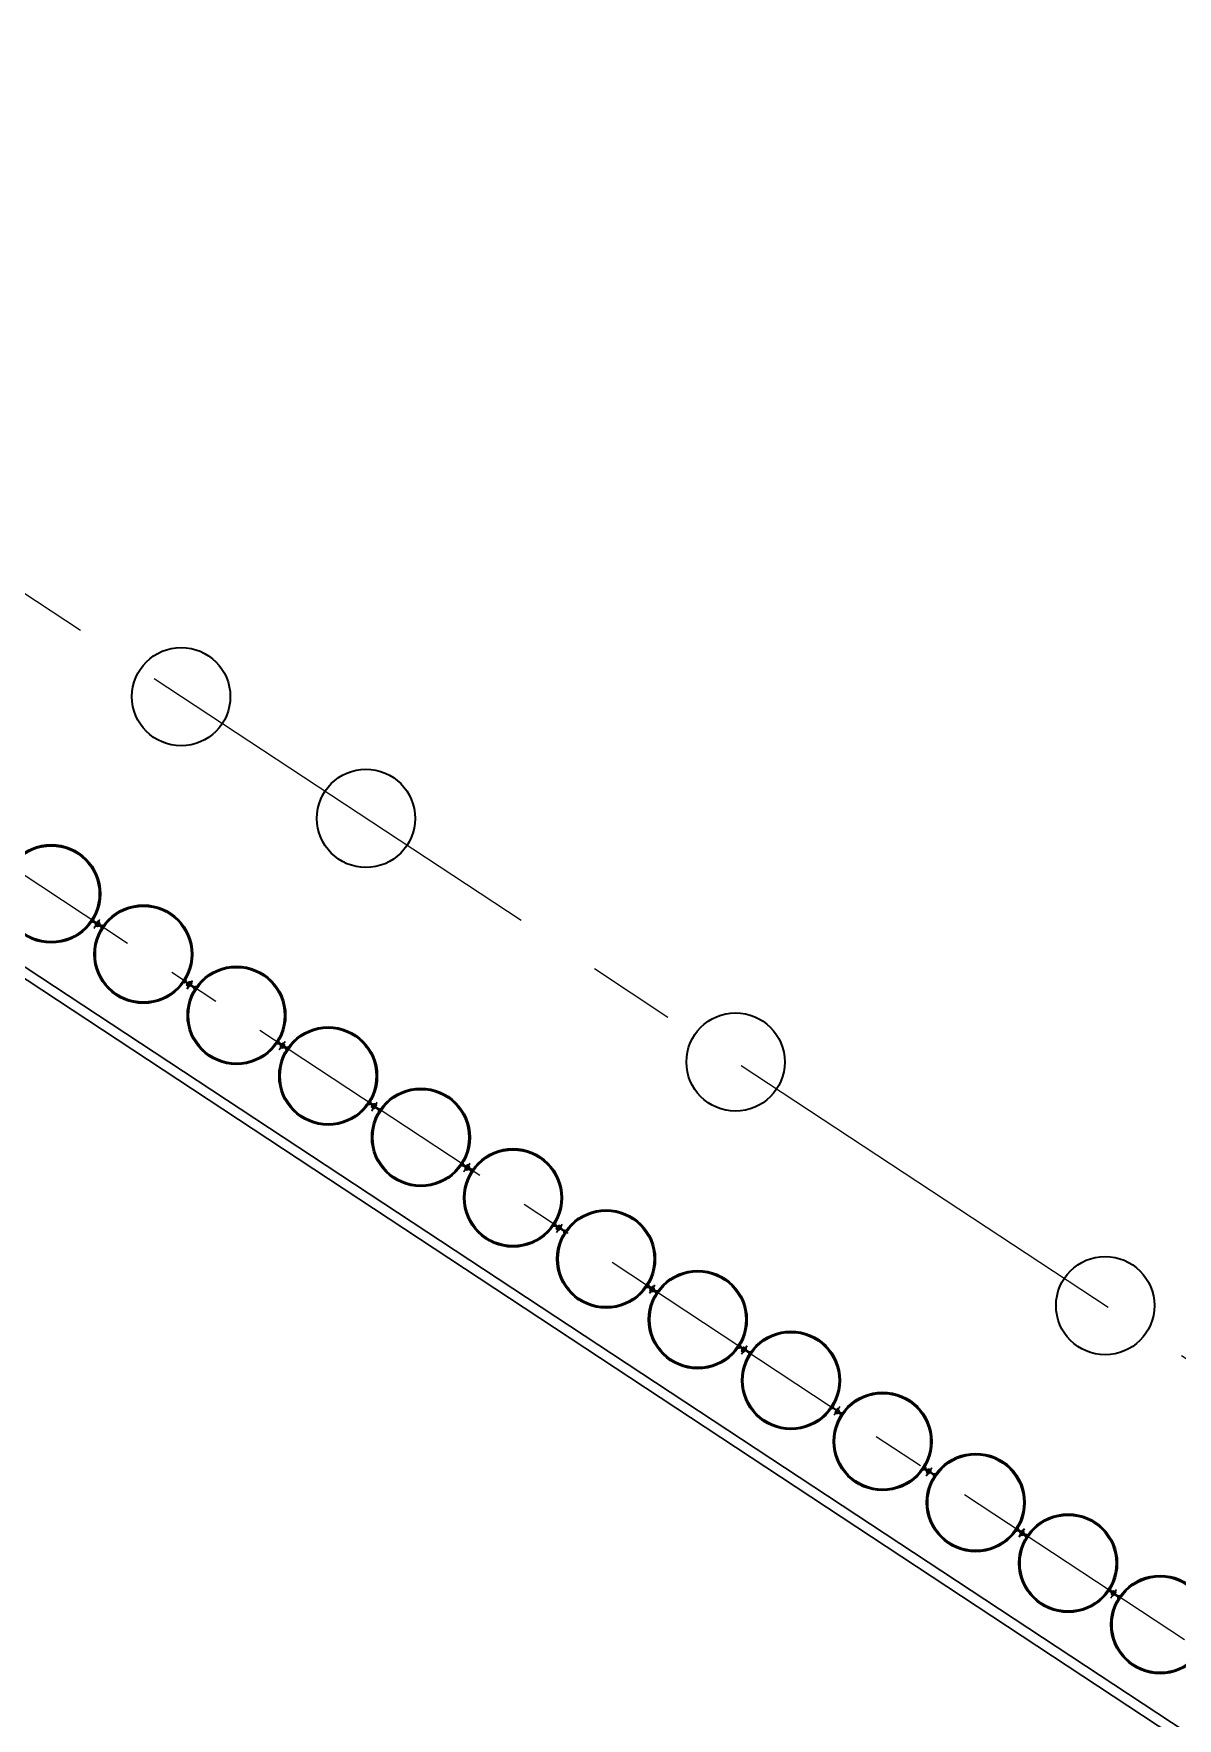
# Model space of a CAD drawing. Header units: millimetres. Extents: x 0 to 581027, y 0 to 6627194.
# Drawn here: x 580735.64 to 580752.16, y 6625587.24 to 6625611.58 of the extents above; entities that cross this region are included whole.
import ezdxf

# ---------------------------------------------------------------- set-up
doc = ezdxf.new("R2010")
doc.units = ezdxf.units.MM
doc.linetypes.add('CENTERX2', pattern=[20.32, 12.7, -2.54, 2.54, -2.54])
doc.linetypes.add('CONTINOUS', pattern=[0])
for name, color, linetype, lineweight in [('ГР_Верх_строение', 250, 'CONTINOUS', 30), ('ГР_Причал 4_фасон_проф_2415', 80, 'Continuous', 25), ('ГР_Причал 4_ШТС7_1а', 20, 'Continuous', 35), ('ГР_Причал 5_СО8', 123, 'Continuous', 35), ('ГР_Причала 5 уч 2_СО10', 130, 'Continuous', 35), ('ГР_Разбивочная ось', 2, 'CENTERX2', 13), ('ГР_Фасонный профиль 2415', 3, 'Continuous', 35), ('ГР_Фасонный профиль 2416', 60, 'Continuous', 35), ('ГР_ШТС1_1а', 4, 'Continuous', 35), ('ГР_ШТС2_1а', 21, 'Continuous', 35), ('ГР_ШТС3д_1а', 111, 'Continuous', 35)]:
    doc.layers.add(name, color=color, linetype=linetype, lineweight=lineweight)
doc.layers.add('Этап 5.2 верхняя бровка', color=7, linetype='Continuous')
doc.layers.add('Этап 5.2 нижняя бровка', color=7, linetype='Continuous')

msp = doc.modelspace()

# ---------------------------------------------------------------- linework, layer by layer
at = {"layer": 'Defpoints', "ltscale": 0.5, "extrusion": (-3.16225e-05, -2.58101e-05, 1), "elevation": -3.288}
for points in [[(580736.52, 6625598.66), (580736.52, 6625598.66), (580736.52, 6625598.66), (580736.52, 6625598.66), (580736.6, 6625598.78)], [(580737.86, 6625597.78), (580737.86, 6625597.78), (580737.86, 6625597.78), (580737.86, 6625597.78), (580737.94, 6625597.9)], [(580739.19, 6625596.9), (580739.19, 6625596.9), (580739.19, 6625596.9), (580739.19, 6625596.9), (580739.28, 6625597.02)], [(580740.53, 6625596.02), (580740.53, 6625596.02), (580740.53, 6625596.02), (580740.53, 6625596.02), (580740.61, 6625596.14)], [(580741.86, 6625595.14), (580741.86, 6625595.14), (580741.86, 6625595.14), (580741.86, 6625595.14), (580741.95, 6625595.26)], [(580743.2, 6625594.26), (580743.2, 6625594.26), (580743.2, 6625594.26), (580743.2, 6625594.26), (580743.28, 6625594.38)], [(580744.54, 6625593.38), (580744.54, 6625593.38), (580744.54, 6625593.38), (580744.54, 6625593.38), (580744.62, 6625593.5)], [(580745.87, 6625592.5), (580745.87, 6625592.5), (580745.87, 6625592.5), (580745.87, 6625592.5), (580745.95, 6625592.62)], [(580747.21, 6625591.62), (580747.21, 6625591.62), (580747.21, 6625591.62), (580747.21, 6625591.62), (580747.29, 6625591.74)], [(580748.54, 6625590.74), (580748.54, 6625590.74), (580748.54, 6625590.74), (580748.54, 6625590.74), (580748.62, 6625590.86)], [(580749.88, 6625589.86), (580749.88, 6625589.86), (580749.88, 6625589.86), (580749.88, 6625589.86), (580749.96, 6625589.98)], [(580751.21, 6625588.98), (580751.21, 6625588.98), (580751.21, 6625588.98), (580751.21, 6625588.98), (580751.29, 6625589.1)]]:
    msp.add_lwpolyline(points, dxfattribs=at)
at = {"layer": 'Defpoints', "ltscale": 0.5, "extrusion": (1.82928e-05, 5.32664e-05, 1), "elevation": 2.993}
for points in [[(580736.52, 6625598.66), (580736.52, 6625598.66), (580736.52, 6625598.66), (580736.52, 6625598.66), (580736.6, 6625598.78)], [(580740.53, 6625596.02), (580740.53, 6625596.02), (580740.53, 6625596.02), (580740.53, 6625596.02), (580740.61, 6625596.14)], [(580741.86, 6625595.14), (580741.86, 6625595.14), (580741.86, 6625595.14), (580741.86, 6625595.14), (580741.95, 6625595.26)], [(580751.21, 6625588.98), (580751.21, 6625588.98), (580751.21, 6625588.98), (580751.21, 6625588.98), (580751.29, 6625589.1)]]:
    msp.add_lwpolyline(points, dxfattribs=at)
at = {"layer": 'Defpoints', "ltscale": 0.5, "extrusion": (1.66525e-07, 4.28526e-05, 1), "elevation": 1.231}
for points in [[(580737.86, 6625597.78), (580737.86, 6625597.78), (580737.86, 6625597.78), (580737.86, 6625597.78), (580737.94, 6625597.9)], [(580739.19, 6625596.9), (580739.19, 6625596.9), (580739.19, 6625596.9), (580739.19, 6625596.9), (580739.28, 6625597.02)], [(580743.2, 6625594.26), (580743.2, 6625594.26), (580743.2, 6625594.26), (580743.2, 6625594.26), (580743.28, 6625594.38)], [(580744.54, 6625593.38), (580744.54, 6625593.38), (580744.54, 6625593.38), (580744.54, 6625593.38), (580744.62, 6625593.5)], [(580748.54, 6625590.74), (580748.54, 6625590.74), (580748.54, 6625590.74), (580748.54, 6625590.74), (580748.62, 6625590.86)], [(580749.88, 6625589.86), (580749.88, 6625589.86), (580749.88, 6625589.86), (580749.88, 6625589.86), (580749.96, 6625589.98)]]:
    msp.add_lwpolyline(points, dxfattribs=at)
at = {"layer": 'Defpoints', "ltscale": 0.5, "extrusion": (-4.67312e-06, 9.10275e-06, 1), "elevation": -0.118}
for points in [[(580745.87, 6625592.5), (580745.87, 6625592.5), (580745.87, 6625592.5), (580745.87, 6625592.5), (580745.95, 6625592.62)], [(580747.21, 6625591.62), (580747.21, 6625591.62), (580747.21, 6625591.62), (580747.21, 6625591.62), (580747.29, 6625591.74)]]:
    msp.add_lwpolyline(points, dxfattribs=at)
at = {"layer": 'ГР_Верх_строение', "color": 6, "ltscale": 10, "elevation": 0}
msp.add_lwpolyline([(580875.68, 6625540.31), (580823.2, 6625540.31), (580560.198, 6625713.617)], dxfattribs=at)
at = {"layer": 'ГР_Причал 4_фасон_проф_2415', "extrusion": (-4.67312e-06, 9.10275e-06, 1), "elevation": -0.118}
for points in [[(580745.89, 6625592.56, 0.414214), (580745.9, 6625592.55), (580745.9, 6625592.55, 0.376367), (580745.9, 6625592.55), (580745.9, 6625592.55, -0.57735), (580745.91, 6625592.56), (580745.97, 6625592.52, -0.339454), (580745.97, 6625592.51), (580745.97, 6625592.51, 0.339454), (580745.97, 6625592.5, 0.414214), (580745.98, 6625592.5, -0.135884), (580745.98, 6625592.51, -0.135884), (580746, 6625592.53, 0.414214), (580745.99, 6625592.53, 0.339454), (580745.98, 6625592.53), (580745.98, 6625592.53, -0.339454), (580745.97, 6625592.53), (580745.92, 6625592.57, -0.57735), (580745.92, 6625592.57), (580745.92, 6625592.57, 0.287204), (580745.92, 6625592.58), (580745.92, 6625592.58, 0.414214), (580745.91, 6625592.58)], [(580747.25, 6625591.66, -0.414214), (580747.24, 6625591.66), (580747.24, 6625591.67, -0.376367), (580747.24, 6625591.67), (580747.24, 6625591.67, 0.57735), (580747.24, 6625591.68), (580747.18, 6625591.72, 0.339454), (580747.18, 6625591.71), (580747.18, 6625591.71, -0.339454), (580747.16, 6625591.71, -0.414214), (580747.16, 6625591.72, 0.135884), (580747.18, 6625591.73, 0.135884), (580747.18, 6625591.74, -0.414214), (580747.19, 6625591.75, -0.339454), (580747.19, 6625591.73), (580747.19, 6625591.73, 0.339454), (580747.19, 6625591.73), (580747.25, 6625591.69, 0.57735), (580747.25, 6625591.69), (580747.26, 6625591.7, -0.287204), (580747.26, 6625591.7), (580747.26, 6625591.69, -0.414214), (580747.26, 6625591.68)]]:
    msp.add_lwpolyline(points, format="xyb", close=True, dxfattribs=at)
at = {"layer": 'ГР_Причал 4_ШТС7_1а', "extrusion": (-4.67312e-06, 9.10275e-06, 1)}
for radius in [0.71, 0.694]:
    msp.add_circle((580746.58, 6625592.12, -0.12), radius, dxfattribs=at)
at = {"layer": 'ГР_Причал 5_СО8', "ltscale": 100, "extrusion": (1.84014e-06, -1.21471e-06, 1)}
msp.add_circle((580737.77, 6625602, 0.11), 0.71, dxfattribs=at)
at = {"layer": 'ГР_Причала 5 уч 2_СО10', "ltscale": 100, "extrusion": (1.84014e-06, -1.21471e-06, 1)}
for centre in [(580740.44, 6625600.24, 0.11), (580745.78, 6625596.72, 0.11), (580751.12, 6625593.2, 0.11)]:
    msp.add_circle(centre, 0.71, dxfattribs=at)
at = {"layer": 'ГР_Разбивочная ось', "ltscale": 0.5, "elevation": 0}
msp.add_lwpolyline([(580810.55, 6625554.04), (580563.28, 6625716.98)], dxfattribs=at)
at = {"layer": 'ГР_Разбивочная ось', "ltscale": 0.3, "elevation": 0}
msp.add_lwpolyline([(580880.21, 6625541.41), (580823.53, 6625541.41), (580561.41, 6625714.14)], dxfattribs=at)
at = {"layer": 'ГР_Фасонный профиль 2415', "extrusion": (1.82928e-05, 5.32664e-05, 1), "elevation": 2.993}
for points in [[(580736.57, 6625598.7, -0.414214), (580736.56, 6625598.7), (580736.55, 6625598.71, -0.376367), (580736.55, 6625598.71), (580736.56, 6625598.71, 0.57735), (580736.56, 6625598.72), (580736.5, 6625598.76, 0.339454), (580736.49, 6625598.75), (580736.49, 6625598.75, -0.339454), (580736.48, 6625598.75, -0.414214), (580736.48, 6625598.76, 0.135884), (580736.49, 6625598.77, 0.135884), (580736.5, 6625598.78, -0.414214), (580736.5, 6625598.79, -0.339454), (580736.51, 6625598.77), (580736.51, 6625598.77, 0.339454), (580736.51, 6625598.77), (580736.56, 6625598.73, 0.57735), (580736.57, 6625598.73), (580736.57, 6625598.74, -0.287204), (580736.57, 6625598.74), (580736.58, 6625598.73, -0.414214), (580736.58, 6625598.72)], [(580740.55, 6625596.08, 0.414214), (580740.55, 6625596.07), (580740.56, 6625596.07, 0.376367), (580740.56, 6625596.07), (580740.56, 6625596.07, -0.57735), (580740.57, 6625596.08), (580740.63, 6625596.04, -0.339454), (580740.63, 6625596.03), (580740.63, 6625596.03, 0.339454), (580740.63, 6625596.02, 0.414214), (580740.64, 6625596.02, -0.135884), (580740.64, 6625596.03, -0.135884), (580740.65, 6625596.05, 0.414214), (580740.65, 6625596.05, 0.339454), (580740.64, 6625596.05), (580740.64, 6625596.05, -0.339454), (580740.63, 6625596.05), (580740.57, 6625596.09, -0.57735), (580740.58, 6625596.09), (580740.58, 6625596.09, 0.287204), (580740.58, 6625596.1), (580740.58, 6625596.1, 0.414214), (580740.56, 6625596.1)], [(580741.91, 6625595.18, -0.414214), (580741.9, 6625595.18), (580741.9, 6625595.19, -0.376367), (580741.9, 6625595.19), (580741.9, 6625595.19, 0.57735), (580741.9, 6625595.2), (580741.84, 6625595.24, 0.339454), (580741.84, 6625595.23), (580741.83, 6625595.23, -0.339454), (580741.82, 6625595.23, -0.414214), (580741.82, 6625595.24, 0.135884), (580741.83, 6625595.25, 0.135884), (580741.84, 6625595.26, -0.414214), (580741.84, 6625595.27, -0.339454), (580741.85, 6625595.25), (580741.85, 6625595.25, 0.339454), (580741.85, 6625595.25), (580741.91, 6625595.21, 0.57735), (580741.91, 6625595.21), (580741.91, 6625595.21, -0.287204), (580741.92, 6625595.22), (580741.92, 6625595.21, -0.414214), (580741.92, 6625595.2)], [(580751.24, 6625589.04, 0.414214), (580751.24, 6625589.03), (580751.24, 6625589.03, 0.376367), (580751.24, 6625589.03), (580751.25, 6625589.03, -0.57735), (580751.25, 6625589.04), (580751.31, 6625589, -0.339454), (580751.31, 6625588.99), (580751.31, 6625588.99, 0.339454), (580751.31, 6625588.98, 0.414214), (580751.32, 6625588.98, -0.135884), (580751.32, 6625588.99, -0.135884), (580751.34, 6625589.01, 0.414214), (580751.34, 6625589.01, 0.339454), (580751.32, 6625589.01), (580751.32, 6625589.01, -0.339454), (580751.32, 6625589.01), (580751.26, 6625589.05, -0.57735), (580751.26, 6625589.05), (580751.26, 6625589.05, 0.287204), (580751.26, 6625589.06), (580751.26, 6625589.06, 0.414214), (580751.25, 6625589.06)]]:
    msp.add_lwpolyline(points, format="xyb", close=True, dxfattribs=at)
at = {"layer": 'ГР_Фасонный профиль 2415', "extrusion": (1.66525e-07, 4.28526e-05, 1), "elevation": 1.231}
for points in [[(580737.88, 6625597.84, 0.414214), (580737.88, 6625597.83), (580737.89, 6625597.83, 0.376367), (580737.89, 6625597.83), (580737.89, 6625597.83, -0.57735), (580737.9, 6625597.84), (580737.95, 6625597.8, -0.339454), (580737.96, 6625597.79), (580737.96, 6625597.79, 0.339454), (580737.96, 6625597.78, 0.414214), (580737.97, 6625597.78, -0.135884), (580737.97, 6625597.79, -0.135884), (580737.98, 6625597.81, 0.414214), (580737.98, 6625597.81, 0.339454), (580737.97, 6625597.81), (580737.97, 6625597.81, -0.339454), (580737.96, 6625597.81), (580737.9, 6625597.85, -0.57735), (580737.9, 6625597.85), (580737.91, 6625597.85, 0.287204), (580737.91, 6625597.86), (580737.9, 6625597.86, 0.414214), (580737.89, 6625597.86)], [(580739.24, 6625596.94, -0.414214), (580739.23, 6625596.94), (580739.22, 6625596.95, -0.376367), (580739.23, 6625596.95), (580739.23, 6625596.95, 0.57735), (580739.23, 6625596.96), (580739.17, 6625597, 0.339454), (580739.17, 6625596.99), (580739.16, 6625596.99, -0.339454), (580739.15, 6625596.99, -0.414214), (580739.15, 6625597, 0.135884), (580739.16, 6625597.01, 0.135884), (580739.17, 6625597.02, -0.414214), (580739.17, 6625597.03, -0.339454), (580739.18, 6625597.01), (580739.18, 6625597.01, 0.339454), (580739.18, 6625597.01), (580739.24, 6625596.97, 0.57735), (580739.24, 6625596.97), (580739.24, 6625596.98, -0.287204), (580739.25, 6625596.98), (580739.25, 6625596.97, -0.414214), (580739.25, 6625596.96)], [(580743.22, 6625594.32, 0.414214), (580743.23, 6625594.31), (580743.23, 6625594.31, 0.376367), (580743.23, 6625594.31), (580743.23, 6625594.31, -0.57735), (580743.24, 6625594.32), (580743.3, 6625594.28, -0.339454), (580743.3, 6625594.27), (580743.3, 6625594.27, 0.339454), (580743.3, 6625594.26, 0.414214), (580743.31, 6625594.26, -0.135884), (580743.31, 6625594.27, -0.135884), (580743.32, 6625594.29, 0.414214), (580743.32, 6625594.29, 0.339454), (580743.31, 6625594.29), (580743.31, 6625594.29, -0.339454), (580743.3, 6625594.29), (580743.25, 6625594.33, -0.57735), (580743.25, 6625594.33), (580743.25, 6625594.33, 0.287204), (580743.25, 6625594.34), (580743.25, 6625594.34, 0.414214), (580743.24, 6625594.34)], [(580744.58, 6625593.42, -0.414214), (580744.57, 6625593.42), (580744.57, 6625593.43, -0.376367), (580744.57, 6625593.43), (580744.57, 6625593.43, 0.57735), (580744.57, 6625593.44), (580744.51, 6625593.48, 0.339454), (580744.51, 6625593.47), (580744.51, 6625593.47, -0.339454), (580744.49, 6625593.47, -0.414214), (580744.49, 6625593.48, 0.135884), (580744.5, 6625593.49, 0.135884), (580744.51, 6625593.5, -0.414214), (580744.52, 6625593.51, -0.339454), (580744.52, 6625593.49), (580744.52, 6625593.49, 0.339454), (580744.52, 6625593.49), (580744.58, 6625593.45, 0.57735), (580744.58, 6625593.45), (580744.58, 6625593.46, -0.287204), (580744.59, 6625593.46), (580744.59, 6625593.45, -0.414214), (580744.59, 6625593.44)], [(580748.56, 6625590.8, 0.414214), (580748.57, 6625590.79), (580748.57, 6625590.79, 0.376367), (580748.57, 6625590.79), (580748.57, 6625590.79, -0.57735), (580748.58, 6625590.8), (580748.64, 6625590.76, -0.339454), (580748.64, 6625590.75), (580748.64, 6625590.75, 0.339454), (580748.64, 6625590.74, 0.414214), (580748.65, 6625590.74, -0.135884), (580748.65, 6625590.75, -0.135884), (580748.67, 6625590.77, 0.414214), (580748.67, 6625590.77, 0.339454), (580748.65, 6625590.77), (580748.65, 6625590.77, -0.339454), (580748.64, 6625590.77), (580748.59, 6625590.81, -0.57735), (580748.59, 6625590.81), (580748.59, 6625590.81, 0.287204), (580748.59, 6625590.82), (580748.59, 6625590.82, 0.414214), (580748.58, 6625590.82)], [(580749.92, 6625589.9, -0.414214), (580749.91, 6625589.9), (580749.91, 6625589.91, -0.376367), (580749.91, 6625589.91), (580749.91, 6625589.91, 0.57735), (580749.91, 6625589.92), (580749.86, 6625589.96, 0.339454), (580749.85, 6625589.95), (580749.85, 6625589.95, -0.339454), (580749.83, 6625589.95, -0.414214), (580749.83, 6625589.96, 0.135884), (580749.85, 6625589.97, 0.135884), (580749.85, 6625589.98, -0.414214), (580749.86, 6625589.99, -0.339454), (580749.86, 6625589.97), (580749.86, 6625589.97, 0.339454), (580749.86, 6625589.97), (580749.92, 6625589.93, 0.57735), (580749.93, 6625589.93), (580749.93, 6625589.93, -0.287204), (580749.93, 6625589.94), (580749.93, 6625589.93, -0.414214), (580749.94, 6625589.92)]]:
    msp.add_lwpolyline(points, format="xyb", close=True, dxfattribs=at)
at = {"layer": 'ГР_Фасонный профиль 2416', "extrusion": (-3.16225e-05, -2.58101e-05, 1), "elevation": -3.288}
for points in [[(580736.58, 6625598.71), (580736.57, 6625598.7, -0.414214), (580736.56, 6625598.7), (580736.55, 6625598.7, -0.482551), (580736.55, 6625598.71), (580736.56, 6625598.71, 0.414214), (580736.56, 6625598.71), (580736.55, 6625598.72, 0.414214), (580736.54, 6625598.71), (580736.54, 6625598.71, 0.414214), (580736.55, 6625598.69), (580736.55, 6625598.69, 0.296184), (580736.58, 6625598.69, -0.414214), (580736.6, 6625598.69), (580736.62, 6625598.68, -0.339454), (580736.62, 6625598.67), (580736.62, 6625598.67, 0.339454), (580736.62, 6625598.66, 0.414214), (580736.63, 6625598.66, -0.135884), (580736.63, 6625598.67, -0.135884), (580736.65, 6625598.69, 0.414214), (580736.65, 6625598.69, 0.339454), (580736.63, 6625598.69), (580736.63, 6625598.69, -0.339454), (580736.63, 6625598.69), (580736.6, 6625598.7, -0.414214), (580736.6, 6625598.72, 0.296184), (580736.59, 6625598.74), (580736.58, 6625598.75, 0.414214), (580736.56, 6625598.74), (580736.56, 6625598.74, 0.414214), (580736.56, 6625598.73), (580736.57, 6625598.73, 0.414214), (580736.57, 6625598.73), (580736.57, 6625598.74, -0.482551), (580736.58, 6625598.74), (580736.58, 6625598.73, -0.414214), (580736.59, 6625598.72)], [(580737.88, 6625597.85), (580737.88, 6625597.84, 0.414214), (580737.88, 6625597.83), (580737.88, 6625597.82, 0.482551), (580737.89, 6625597.83), (580737.89, 6625597.83, -0.414214), (580737.9, 6625597.83), (580737.9, 6625597.83, -0.414214), (580737.9, 6625597.82), (580737.9, 6625597.82, -0.414214), (580737.88, 6625597.81), (580737.87, 6625597.82, -0.296184), (580737.86, 6625597.84, 0.414214), (580737.86, 6625597.86), (580737.84, 6625597.88, 0.339454), (580737.83, 6625597.87), (580737.83, 6625597.87, -0.339454), (580737.82, 6625597.87, -0.414214), (580737.81, 6625597.88, 0.135884), (580737.83, 6625597.89, 0.135884), (580737.83, 6625597.9, -0.414214), (580737.84, 6625597.91, -0.339454), (580737.84, 6625597.89), (580737.84, 6625597.89, 0.339454), (580737.84, 6625597.89), (580737.86, 6625597.87, 0.414214), (580737.89, 6625597.88, -0.296184), (580737.91, 6625597.88), (580737.92, 6625597.87, -0.414214), (580737.92, 6625597.85), (580737.92, 6625597.85, -0.414214), (580737.91, 6625597.85), (580737.91, 6625597.85, -0.414214), (580737.91, 6625597.85), (580737.91, 6625597.86, 0.482551), (580737.91, 6625597.86), (580737.9, 6625597.86, 0.414214), (580737.89, 6625597.86)], [(580739.25, 6625596.95), (580739.24, 6625596.94, -0.414214), (580739.23, 6625596.94), (580739.22, 6625596.94, -0.482551), (580739.22, 6625596.95), (580739.23, 6625596.95, 0.414214), (580739.23, 6625596.95), (580739.22, 6625596.96, 0.414214), (580739.21, 6625596.95), (580739.21, 6625596.95, 0.414214), (580739.22, 6625596.93), (580739.22, 6625596.93, 0.296184), (580739.25, 6625596.93, -0.414214), (580739.27, 6625596.93), (580739.29, 6625596.92, -0.339454), (580739.29, 6625596.91), (580739.29, 6625596.91, 0.339454), (580739.3, 6625596.9, 0.414214), (580739.3, 6625596.9, -0.135884), (580739.31, 6625596.91, -0.135884), (580739.32, 6625596.93, 0.414214), (580739.32, 6625596.93, 0.339454), (580739.31, 6625596.93), (580739.3, 6625596.93, -0.339454), (580739.3, 6625596.93), (580739.27, 6625596.94, -0.414214), (580739.27, 6625596.96, 0.296184), (580739.26, 6625596.98), (580739.25, 6625596.99, 0.414214), (580739.23, 6625596.98), (580739.23, 6625596.98, 0.414214), (580739.23, 6625596.97), (580739.24, 6625596.97, 0.414214), (580739.24, 6625596.97), (580739.24, 6625596.98, -0.482551), (580739.25, 6625596.98), (580739.25, 6625596.97, -0.414214), (580739.26, 6625596.96)], [(580740.55, 6625596.09), (580740.55, 6625596.08, 0.414214), (580740.55, 6625596.07), (580740.55, 6625596.06, 0.482551), (580740.56, 6625596.07), (580740.56, 6625596.07, -0.414214), (580740.57, 6625596.07), (580740.57, 6625596.07, -0.414214), (580740.57, 6625596.06), (580740.57, 6625596.06, -0.414214), (580740.55, 6625596.05), (580740.54, 6625596.06, -0.296184), (580740.53, 6625596.08, 0.414214), (580740.53, 6625596.1), (580740.51, 6625596.12, 0.339454), (580740.5, 6625596.11), (580740.5, 6625596.11, -0.339454), (580740.49, 6625596.11, -0.414214), (580740.49, 6625596.12, 0.135884), (580740.5, 6625596.13, 0.135884), (580740.5, 6625596.14, -0.414214), (580740.51, 6625596.15, -0.339454), (580740.51, 6625596.13), (580740.51, 6625596.13, 0.339454), (580740.51, 6625596.13), (580740.54, 6625596.11, 0.414214), (580740.56, 6625596.12, -0.296184), (580740.58, 6625596.11), (580740.59, 6625596.11, -0.414214), (580740.59, 6625596.09), (580740.59, 6625596.09, -0.414214), (580740.58, 6625596.09), (580740.58, 6625596.09, -0.414214), (580740.58, 6625596.09), (580740.58, 6625596.1, 0.482551), (580740.58, 6625596.1), (580740.57, 6625596.1, 0.414214), (580740.56, 6625596.1)], [(580741.92, 6625595.19), (580741.91, 6625595.18, -0.414214), (580741.9, 6625595.18), (580741.9, 6625595.18, -0.482551), (580741.9, 6625595.19), (580741.9, 6625595.19, 0.414214), (580741.9, 6625595.19), (580741.89, 6625595.2, 0.414214), (580741.88, 6625595.19), (580741.88, 6625595.19, 0.414214), (580741.89, 6625595.17), (580741.89, 6625595.17, 0.296184), (580741.92, 6625595.17, -0.414214), (580741.94, 6625595.17), (580741.96, 6625595.16, -0.339454), (580741.96, 6625595.15), (580741.96, 6625595.15, 0.339454), (580741.97, 6625595.14, 0.414214), (580741.97, 6625595.14, -0.135884), (580741.98, 6625595.15, -0.135884), (580741.99, 6625595.17, 0.414214), (580741.99, 6625595.17, 0.339454), (580741.98, 6625595.17), (580741.97, 6625595.17, -0.339454), (580741.97, 6625595.17), (580741.95, 6625595.18, -0.414214), (580741.94, 6625595.2, 0.296184), (580741.93, 6625595.22), (580741.93, 6625595.23, 0.414214), (580741.9, 6625595.22), (580741.9, 6625595.22, 0.414214), (580741.91, 6625595.21), (580741.91, 6625595.21, 0.414214), (580741.91, 6625595.21), (580741.91, 6625595.22, -0.482551), (580741.92, 6625595.22), (580741.92, 6625595.21, -0.414214), (580741.93, 6625595.2)], [(580743.23, 6625594.33), (580743.22, 6625594.32, 0.414214), (580743.22, 6625594.31), (580743.23, 6625594.3, 0.482551), (580743.23, 6625594.31), (580743.23, 6625594.31, -0.414214), (580743.24, 6625594.31), (580743.24, 6625594.31, -0.414214), (580743.24, 6625594.3), (580743.24, 6625594.3, -0.414214), (580743.22, 6625594.29), (580743.21, 6625594.3, -0.296184), (580743.2, 6625594.32, 0.414214), (580743.2, 6625594.34), (580743.18, 6625594.36, 0.339454), (580743.17, 6625594.35), (580743.17, 6625594.35, -0.339454), (580743.16, 6625594.35, -0.414214), (580743.16, 6625594.36, 0.135884), (580743.17, 6625594.37, 0.135884), (580743.17, 6625594.38, -0.414214), (580743.18, 6625594.39, -0.339454), (580743.18, 6625594.37), (580743.18, 6625594.37, 0.339454), (580743.18, 6625594.37), (580743.21, 6625594.35, 0.414214), (580743.23, 6625594.36, -0.296184), (580743.25, 6625594.35), (580743.26, 6625594.35, -0.414214), (580743.26, 6625594.33), (580743.26, 6625594.33, -0.414214), (580743.25, 6625594.33), (580743.25, 6625594.33, -0.414214), (580743.25, 6625594.33), (580743.25, 6625594.34, 0.482551), (580743.25, 6625594.34), (580743.25, 6625594.34, 0.414214), (580743.23, 6625594.34)], [(580744.59, 6625593.43), (580744.59, 6625593.42, -0.414214), (580744.57, 6625593.42), (580744.57, 6625593.42, -0.482551), (580744.57, 6625593.43), (580744.57, 6625593.43, 0.414214), (580744.57, 6625593.43), (580744.57, 6625593.44, 0.414214), (580744.55, 6625593.43), (580744.55, 6625593.43, 0.414214), (580744.56, 6625593.41), (580744.57, 6625593.41, 0.296184), (580744.59, 6625593.41, -0.414214), (580744.61, 6625593.41), (580744.63, 6625593.4, -0.339454), (580744.63, 6625593.39), (580744.63, 6625593.39, 0.339454), (580744.64, 6625593.38, 0.414214), (580744.64, 6625593.38, -0.135884), (580744.65, 6625593.39, -0.135884), (580744.66, 6625593.41, 0.414214), (580744.66, 6625593.41, 0.339454), (580744.65, 6625593.41), (580744.64, 6625593.41, -0.339454), (580744.64, 6625593.41), (580744.62, 6625593.42, -0.414214), (580744.61, 6625593.44, 0.296184), (580744.6, 6625593.46), (580744.6, 6625593.47, 0.414214), (580744.57, 6625593.46), (580744.57, 6625593.46, 0.414214), (580744.58, 6625593.45), (580744.58, 6625593.45, 0.414214), (580744.58, 6625593.45), (580744.58, 6625593.46, -0.482551), (580744.59, 6625593.46), (580744.6, 6625593.45, -0.414214), (580744.6, 6625593.44)], [(580745.9, 6625592.57), (580745.89, 6625592.56, 0.414214), (580745.89, 6625592.55), (580745.9, 6625592.54, 0.482551), (580745.9, 6625592.55), (580745.9, 6625592.55, -0.414214), (580745.91, 6625592.55), (580745.91, 6625592.55, -0.414214), (580745.91, 6625592.54), (580745.91, 6625592.54, -0.414214), (580745.89, 6625592.53), (580745.88, 6625592.54, -0.296184), (580745.88, 6625592.56, 0.414214), (580745.87, 6625592.58), (580745.85, 6625592.6, 0.339454), (580745.84, 6625592.59), (580745.84, 6625592.59, -0.339454), (580745.83, 6625592.59, -0.414214), (580745.83, 6625592.6, 0.135884), (580745.84, 6625592.61, 0.135884), (580745.85, 6625592.62, -0.414214), (580745.85, 6625592.63, -0.339454), (580745.85, 6625592.61), (580745.85, 6625592.61, 0.339454), (580745.86, 6625592.61), (580745.88, 6625592.59, 0.414214), (580745.9, 6625592.6, -0.296184), (580745.92, 6625592.59), (580745.93, 6625592.59, -0.414214), (580745.93, 6625592.57), (580745.93, 6625592.57, -0.414214), (580745.92, 6625592.57), (580745.92, 6625592.57, -0.414214), (580745.92, 6625592.57), (580745.92, 6625592.58, 0.482551), (580745.92, 6625592.58), (580745.92, 6625592.58, 0.414214), (580745.9, 6625592.58)], [(580747.26, 6625591.67), (580747.26, 6625591.66, -0.414214), (580747.24, 6625591.66), (580747.24, 6625591.66, -0.482551), (580747.24, 6625591.67), (580747.24, 6625591.67, 0.414214), (580747.24, 6625591.67), (580747.24, 6625591.68, 0.414214), (580747.23, 6625591.67), (580747.23, 6625591.67, 0.414214), (580747.23, 6625591.65), (580747.24, 6625591.65, 0.296184), (580747.26, 6625591.65, -0.414214), (580747.28, 6625591.65), (580747.3, 6625591.64, -0.339454), (580747.3, 6625591.63), (580747.3, 6625591.63, 0.339454), (580747.31, 6625591.62, 0.414214), (580747.31, 6625591.62, -0.135884), (580747.32, 6625591.63, -0.135884), (580747.33, 6625591.65, 0.414214), (580747.33, 6625591.65, 0.339454), (580747.32, 6625591.65), (580747.32, 6625591.65, -0.339454), (580747.31, 6625591.65), (580747.29, 6625591.66, -0.414214), (580747.28, 6625591.68, 0.296184), (580747.27, 6625591.7), (580747.27, 6625591.71, 0.414214), (580747.25, 6625591.7), (580747.25, 6625591.7, 0.414214), (580747.25, 6625591.69), (580747.25, 6625591.69, 0.414214), (580747.25, 6625591.69), (580747.26, 6625591.7, -0.482551), (580747.26, 6625591.7), (580747.27, 6625591.69, -0.414214), (580747.27, 6625591.68)], [(580748.57, 6625590.81), (580748.56, 6625590.8, 0.414214), (580748.56, 6625590.79), (580748.57, 6625590.78, 0.482551), (580748.57, 6625590.79), (580748.58, 6625590.79, -0.414214), (580748.58, 6625590.79), (580748.58, 6625590.79, -0.414214), (580748.58, 6625590.78), (580748.58, 6625590.78, -0.414214), (580748.56, 6625590.77), (580748.56, 6625590.78, -0.296184), (580748.55, 6625590.8, 0.414214), (580748.54, 6625590.82), (580748.52, 6625590.84, 0.339454), (580748.51, 6625590.83), (580748.51, 6625590.83, -0.339454), (580748.5, 6625590.83, -0.414214), (580748.5, 6625590.84, 0.135884), (580748.51, 6625590.85, 0.135884), (580748.52, 6625590.86, -0.414214), (580748.52, 6625590.87, -0.339454), (580748.53, 6625590.85), (580748.52, 6625590.85, 0.339454), (580748.53, 6625590.85), (580748.55, 6625590.83, 0.414214), (580748.57, 6625590.84, -0.296184), (580748.59, 6625590.83), (580748.6, 6625590.83, -0.414214), (580748.6, 6625590.81), (580748.6, 6625590.81, -0.414214), (580748.59, 6625590.81), (580748.59, 6625590.81, -0.414214), (580748.59, 6625590.81), (580748.59, 6625590.82, 0.482551), (580748.59, 6625590.82), (580748.59, 6625590.82, 0.414214), (580748.57, 6625590.82)], [(580749.93, 6625589.91), (580749.93, 6625589.9, -0.414214), (580749.91, 6625589.9), (580749.91, 6625589.9, -0.482551), (580749.91, 6625589.91), (580749.91, 6625589.91, 0.414214), (580749.91, 6625589.91), (580749.91, 6625589.92, 0.414214), (580749.9, 6625589.91), (580749.9, 6625589.91, 0.414214), (580749.9, 6625589.89), (580749.91, 6625589.89, 0.296184), (580749.93, 6625589.89, -0.414214), (580749.95, 6625589.89), (580749.97, 6625589.88, -0.339454), (580749.98, 6625589.87), (580749.97, 6625589.87, 0.339454), (580749.98, 6625589.86, 0.414214), (580749.98, 6625589.86, -0.135884), (580749.99, 6625589.87, -0.135884), (580750, 6625589.89, 0.414214), (580750, 6625589.89, 0.339454), (580749.99, 6625589.89), (580749.99, 6625589.89, -0.339454), (580749.98, 6625589.89), (580749.96, 6625589.9, -0.414214), (580749.95, 6625589.92, 0.296184), (580749.94, 6625589.94), (580749.94, 6625589.95, 0.414214), (580749.92, 6625589.94), (580749.92, 6625589.94, 0.414214), (580749.92, 6625589.93), (580749.92, 6625589.93, 0.414214), (580749.93, 6625589.93), (580749.93, 6625589.94, -0.482551), (580749.93, 6625589.94), (580749.94, 6625589.93, -0.414214), (580749.94, 6625589.92)], [(580751.24, 6625589.05), (580751.23, 6625589.04, 0.414214), (580751.23, 6625589.03), (580751.24, 6625589.02, 0.482551), (580751.24, 6625589.03), (580751.25, 6625589.03, -0.414214), (580751.25, 6625589.03), (580751.25, 6625589.03, -0.414214), (580751.25, 6625589.02), (580751.25, 6625589.02, -0.414214), (580751.23, 6625589.01), (580751.23, 6625589.02, -0.296184), (580751.22, 6625589.04, 0.414214), (580751.21, 6625589.06), (580751.19, 6625589.08, 0.339454), (580751.18, 6625589.07), (580751.18, 6625589.07, -0.339454), (580751.17, 6625589.07, -0.414214), (580751.17, 6625589.08, 0.135884), (580751.18, 6625589.09, 0.135884), (580751.19, 6625589.1, -0.414214), (580751.19, 6625589.11, -0.339454), (580751.2, 6625589.09), (580751.2, 6625589.09, 0.339454), (580751.2, 6625589.09), (580751.22, 6625589.07, 0.414214), (580751.24, 6625589.08, -0.296184), (580751.26, 6625589.07), (580751.27, 6625589.07, -0.414214), (580751.27, 6625589.05), (580751.27, 6625589.05, -0.414214), (580751.26, 6625589.05), (580751.26, 6625589.05, -0.414214), (580751.26, 6625589.05), (580751.26, 6625589.06, 0.482551), (580751.26, 6625589.06), (580751.26, 6625589.06, 0.414214), (580751.24, 6625589.06)]]:
    msp.add_lwpolyline(points, format="xyb", close=True, dxfattribs=at)
at = {"layer": 'ГР_ШТС1_1а', "extrusion": (-3.16225e-05, -2.58101e-05, 1)}
for centre, radius in [((580737.23, 6625598.28, -3.29), 0.71), ((580737.23, 6625598.28, -3.29), 0.694), ((580739.9, 6625596.52, -3.29), 0.71), ((580739.9, 6625596.52, -3.29), 0.694), ((580742.57, 6625594.76, -3.29), 0.71), ((580742.57, 6625594.76, -3.29), 0.694), ((580745.24, 6625593, -3.29), 0.71), ((580745.24, 6625593, -3.29), 0.694), ((580747.91, 6625591.24, -3.29), 0.71), ((580747.91, 6625591.24, -3.29), 0.694), ((580750.59, 6625589.48, -3.29), 0.71), ((580750.59, 6625589.48, -3.29), 0.694)]:
    msp.add_circle(centre, radius, dxfattribs=at)
at = {"layer": 'ГР_ШТС2_1а', "extrusion": (1.82928e-05, 5.32664e-05, 1)}
for centre, radius in [((580735.9, 6625599.16, 2.99), 0.71), ((580735.9, 6625599.16, 2.99), 0.694), ((580741.24, 6625595.64, 2.99), 0.71), ((580741.24, 6625595.64, 2.99), 0.694), ((580751.92, 6625588.6, 2.99), 0.71), ((580751.92, 6625588.6, 2.99), 0.694)]:
    msp.add_circle(centre, radius, dxfattribs=at)
at = {"layer": 'ГР_ШТС3д_1а', "extrusion": (1.66525e-07, 4.28526e-05, 1)}
for centre, radius in [((580738.57, 6625597.4, 1.23), 0.71), ((580738.57, 6625597.4, 1.23), 0.694), ((580743.91, 6625593.88, 1.23), 0.71), ((580743.91, 6625593.88, 1.23), 0.694), ((580749.25, 6625590.36, 1.23), 0.71), ((580749.25, 6625590.36, 1.23), 0.694)]:
    msp.add_circle(centre, radius, dxfattribs=at)
at = {"layer": 'Этап 5.2 верхняя бровка', "color": 3, "linetype": 'Continuous', "lineweight": 30}
msp.add_lwpolyline([(580025.73, 6625725.21), (580144.31, 6625626.85), (580198.01, 6625585.68), (580306.45, 6625503.96), (580380.3, 6625452.25, -0.007042), (580424.66, 6625424.55, -0.01078), (580452.97, 6625405.43, -0.000003), (580488.81, 6625380.08, -0.000055), (580490.46, 6625378.91, -0.000083), (580499.82, 6625372.28, 0.000042), (580518.49, 6625359.07, 0.014493), (580533.47, 6625349.1, 0.004205), (580586.34, 6625316.72, 0.045482), (580608.84, 6625305.84, 0.025712), (580650.9, 6625292.46, 0.178181), (580685.89, 6625295.84, 0.112994), (580728.34, 6625329.74), (580768.13, 6625390.9), (580811.37, 6625457.98), (580825.99, 6625484.4), (580843.64, 6625527.16)], format="xyb", dxfattribs=at)
at = {"layer": 'Этап 5.2 нижняя бровка', "color": 1, "lineweight": 30}
msp.add_lwpolyline([(580034.53, 6625734.49), (580560.2, 6625713.68), (580560.18, 6625713.46), (580823.18, 6625540.15), (580784.51, 6625481.76), (580737.88, 6625410.99), (580697.72, 6625350.06), (580412.01, 6625509.64), (580025.99, 6625725.17), (580032.37, 6625730.74), (580034.53, 6625734.49)], close=True, dxfattribs=at)

doc.saveas('drawing.dxf')
